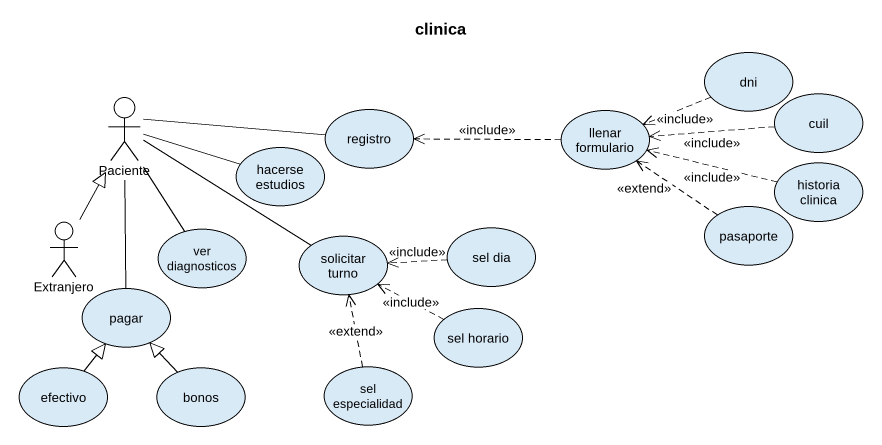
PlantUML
@startuml
title clinica
usecase dni
actor Paciente
usecase registro
usecase "llenar formulario" as llenar_formulario
usecase cuil
usecase "hacerse estudios" as hacerse_estudios
usecase "historia clinica" as historia_clinica
actor Extranjero
usecase "ver diagnosticos" as ver_diagnosticos
usecase "solicitar turno" as solicitar_turno
usecase "sel dia" as sel_dia
usecase pasaporte
usecase pagar
usecase "sel horario" as sel_horario
usecase efectivo
usecase bonos
usecase "sel especialidad" as sel_especialidad
dni .left.> llenar_formulario : <<include>>
Paciente -right- hacerse_estudios
Paciente -right- solicitar_turno
registro -left- Paciente
llenar_formulario .left.> registro : <<include>>
cuil .left.> llenar_formulario : <<include>>
historia_clinica .left.> llenar_formulario : <<include>>
Extranjero -up-|> Paciente
ver_diagnosticos -up- Paciente
sel_dia .left.> solicitar_turno : <<include>>
pasaporte .up.> llenar_formulario : <<extend>>
pagar -up- Paciente
sel_horario .left.> solicitar_turno : <<include>>
efectivo -up-|> pagar
bonos -up-|> pagar
sel_especialidad .up.> solicitar_turno : <<extend>>
@enduml
